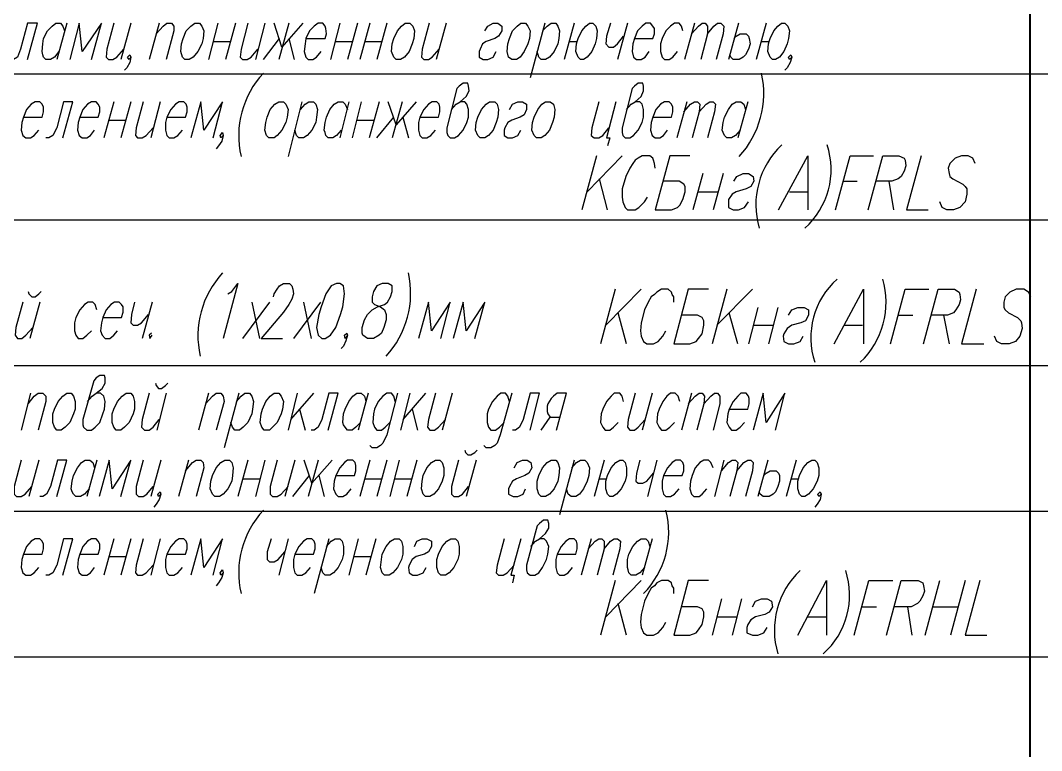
# Model space of a CAD drawing. Header units: millimetres. Extents: x 2185 to 8290, y 601 to 2456.
# Drawn here: x 4484.1 to 4559.8, y 1652.2 to 1706.4 of the extents above; entities that cross this region are included whole.
import ezdxf

# ---------------------------------------------------------------- set-up
doc = ezdxf.new("R2010")
doc.units = ezdxf.units.MM
for name, color, linetype in [('PDF _0', 7, 'Continuous'), ('PDF _ТаБлица', 7, 'Continuous'), ('PDF _Текст.', 7, 'Continuous')]:
    doc.layers.add(name, color=color, linetype=linetype)

msp = doc.modelspace()

# ---------------------------------------------------------------- linework, layer by layer
at = {"layer": 'PDF _0', "lineweight": 25}
for points in [[(4396.97, 1702.406), (4646.896, 1702.406)], [(4396.97, 1691.604), (4646.896, 1691.604)], [(4396.97, 1680.803), (4646.896, 1680.803)], [(4396.97, 1670.001), (4646.896, 1670.001)], [(4396.97, 1659.199), (4646.896, 1659.199)]]:
    msp.add_lwpolyline(points, dxfattribs=at)
at = {"layer": 'PDF _ТаБлица', "lineweight": 40}
msp.add_lwpolyline([(4558.939, 1551.182), (4558.939, 1830.026)], dxfattribs=at)
at = {"layer": 'PDF _Текст.', "lineweight": 25}
for points in [[(4484.641, 1703.492), (4485.384, 1706.178), (4484.641, 1706.178), (4484.127, 1704.235), (4483.898, 1703.663), (4483.612, 1703.492), (4483.384, 1703.492)], [(4486.984, 1704.063), (4486.641, 1703.663), (4486.356, 1703.492), (4486.013, 1703.492), (4485.841, 1703.663), (4485.784, 1703.835), (4485.727, 1704.063), (4485.784, 1704.635), (4485.841, 1705.035), (4486.127, 1705.607), (4486.47, 1705.949), (4486.756, 1706.178), (4487.099, 1706.178), (4487.27, 1705.949), (4487.384, 1705.607)], [(4487.556, 1706.178), (4486.813, 1703.492)], [(4489.385, 1703.492), (4490.128, 1706.178), (4488.699, 1704.063), (4488.47, 1706.178), (4487.785, 1703.492)], [(4491.042, 1706.178), (4490.528, 1704.235), (4490.471, 1703.663), (4490.642, 1703.492), (4490.985, 1703.492), (4491.271, 1703.663), (4491.785, 1704.235)], [(4492.3, 1706.178), (4491.557, 1703.492)], [(4494.414, 1706.178), (4493.671, 1703.492)], [(4494.186, 1705.378), (4494.7, 1705.949), (4494.986, 1706.178), (4495.329, 1706.178), (4495.5, 1705.949), (4495.5, 1705.607), (4494.929, 1703.492)], [(4498.758, 1706.178), (4498.072, 1703.492)], [(4500.072, 1706.178), (4499.329, 1703.492)], [(4500.987, 1706.178), (4500.472, 1704.235), (4500.415, 1703.663), (4500.587, 1703.492), (4500.929, 1703.492), (4501.215, 1703.663), (4501.73, 1704.235)], [(4502.244, 1706.178), (4501.558, 1703.492)], [(4505.044, 1706.178), (4503.501, 1704.406), (4502.93, 1706.178)], [(4504.016, 1706.178), (4503.273, 1703.492)], [(4505.273, 1705.035), (4506.702, 1705.035), (4506.816, 1705.378), (4506.759, 1705.778), (4506.702, 1705.949), (4506.53, 1706.178), (4506.187, 1706.178), (4505.902, 1705.949), (4505.559, 1705.607), (4505.273, 1705.035), (4505.216, 1704.635), (4505.159, 1704.063), (4505.273, 1703.663), (4505.444, 1703.492), (4505.787, 1703.492), (4506.073, 1703.663), (4506.416, 1704.063)], [(4507.788, 1706.178), (4507.102, 1703.492)], [(4509.102, 1706.178), (4508.359, 1703.492)], [(4510.017, 1706.178), (4509.274, 1703.492)], [(4511.274, 1706.178), (4510.531, 1703.492)], [(4514.417, 1706.178), (4513.903, 1704.235), (4513.846, 1703.663), (4514.017, 1703.492), (4514.36, 1703.492), (4514.646, 1703.663), (4515.16, 1704.235)], [(4515.675, 1706.178), (4514.932, 1703.492)], [(4518.532, 1705.607), (4518.761, 1705.949), (4519.161, 1706.178), (4519.504, 1706.178), (4519.79, 1705.949), (4519.79, 1705.607), (4519.561, 1705.206), (4519.275, 1705.035), (4518.647, 1704.806), (4518.361, 1704.635), (4518.189, 1704.235), (4518.132, 1704.063), (4518.132, 1703.663), (4518.418, 1703.492), (4518.761, 1703.492), (4519.161, 1703.663), (4519.39, 1704.063)], [(4522.99, 1706.178), (4521.904, 1702.12)], [(4522.819, 1705.607), (4523.162, 1705.949), (4523.447, 1706.178), (4523.79, 1706.178), (4523.962, 1705.949), (4524.076, 1705.607), (4524.019, 1705.035), (4523.962, 1704.635), (4523.676, 1704.063), (4523.333, 1703.663), (4523.047, 1703.492), (4522.704, 1703.492), (4522.533, 1703.663), (4522.419, 1704.063)], [(4525.162, 1706.178), (4524.419, 1703.492)], [(4524.819, 1704.806), (4525.391, 1704.806), (4525.448, 1705.035), (4525.733, 1705.607), (4526.019, 1705.949), (4526.305, 1706.178), (4526.534, 1706.178), (4526.762, 1705.949), (4526.876, 1705.607), (4526.819, 1705.035), (4526.705, 1704.635), (4526.476, 1704.063), (4526.134, 1703.663), (4525.848, 1703.492), (4525.619, 1703.492), (4525.448, 1703.663), (4525.276, 1704.063), (4525.333, 1704.635), (4525.391, 1704.806)], [(4527.848, 1706.178), (4527.562, 1705.206), (4527.505, 1704.635), (4527.734, 1704.406), (4528.077, 1704.406), (4528.362, 1704.635), (4528.82, 1705.206)], [(4529.105, 1706.178), (4528.362, 1703.492)], [(4529.62, 1705.035), (4530.991, 1705.035), (4531.106, 1705.378), (4531.106, 1705.778), (4530.991, 1705.949), (4530.82, 1706.178), (4530.477, 1706.178), (4530.191, 1705.949), (4529.848, 1705.607), (4529.62, 1705.035), (4529.505, 1704.635), (4529.448, 1704.063), (4529.563, 1703.663), (4529.791, 1703.492), (4530.134, 1703.492), (4530.42, 1703.663), (4530.706, 1704.063)], [(4533.22, 1705.607), (4533.106, 1705.949), (4532.935, 1706.178), (4532.592, 1706.178), (4532.306, 1705.949), (4531.963, 1705.607), (4531.677, 1705.035), (4531.563, 1704.635), (4531.563, 1704.063), (4531.677, 1703.663), (4531.849, 1703.492), (4532.192, 1703.492), (4532.477, 1703.663), (4532.82, 1704.063)], [(4534.078, 1706.178), (4533.335, 1703.492)], [(4533.849, 1705.378), (4534.363, 1705.949), (4534.649, 1706.178), (4534.878, 1706.178), (4535.049, 1705.949), (4535.049, 1705.378), (4534.535, 1703.492)], [(4535.049, 1705.378), (4535.506, 1705.949), (4535.792, 1706.178), (4536.021, 1706.178), (4536.249, 1705.949), (4536.192, 1705.378), (4535.678, 1703.492)], [(4537.335, 1706.178), (4536.592, 1703.492)], [(4539.393, 1706.178), (4538.65, 1703.492)], [(4539.05, 1704.806), (4539.621, 1704.806), (4539.679, 1705.035), (4539.964, 1705.607), (4540.25, 1705.949), (4540.536, 1706.178), (4540.764, 1706.178), (4540.993, 1705.949), (4541.107, 1705.607), (4541.05, 1705.035), (4540.936, 1704.635), (4540.707, 1704.063), (4540.364, 1703.663), (4540.079, 1703.492), (4539.85, 1703.492), (4539.679, 1703.663), (4539.507, 1704.063), (4539.564, 1704.635), (4539.621, 1704.806)], [(4502.13, 1703.492), (4503.33, 1705.035)], [(4504.016, 1705.035), (4504.416, 1703.492)], [(4536.992, 1705.035), (4537.164, 1705.206), (4537.45, 1705.378), (4537.793, 1705.378), (4537.907, 1705.378), (4538.078, 1705.206), (4538.135, 1705.035), (4538.193, 1704.635), (4538.078, 1704.235), (4537.85, 1703.835), (4537.678, 1703.663), (4537.392, 1703.492), (4536.935, 1703.492), (4536.764, 1703.663), (4536.707, 1703.835)], [(4498.415, 1704.806), (4499.672, 1704.806)], [(4507.445, 1704.806), (4508.702, 1704.806)], [(4509.674, 1704.806), (4510.931, 1704.806)], [(4492.3, 1703.663), (4492.185, 1703.492), (4492.071, 1703.663), (4492.242, 1703.835), (4492.3, 1703.663), (4492.242, 1703.263), (4492.014, 1702.863), (4491.842, 1702.692)], [(4541.279, 1703.663), (4541.107, 1703.492), (4541.05, 1703.663), (4541.222, 1703.835), (4541.279, 1703.663), (4541.164, 1703.263), (4540.936, 1702.863), (4540.764, 1702.692)], [(4516.075, 1699.777), (4516.418, 1700.177), (4516.703, 1700.349), (4517.161, 1700.749), (4517.389, 1701.149), (4517.332, 1701.492), (4517.275, 1701.72), (4516.932, 1701.72), (4516.646, 1701.492), (4516.475, 1701.32), (4515.732, 1698.405), (4515.732, 1698.062), (4515.789, 1697.834), (4515.96, 1697.662), (4516.303, 1697.662), (4516.589, 1697.834), (4516.932, 1698.234), (4517.218, 1698.805), (4517.332, 1699.206), (4517.332, 1699.777), (4517.218, 1700.177), (4517.046, 1700.349), (4516.703, 1700.349)], [(4529.048, 1699.777), (4529.391, 1700.177), (4529.677, 1700.349), (4530.134, 1700.749), (4530.306, 1701.149), (4530.306, 1701.492), (4530.248, 1701.72), (4529.906, 1701.72), (4529.62, 1701.492), (4529.448, 1701.32), (4528.705, 1698.405), (4528.705, 1698.062), (4528.762, 1697.834), (4528.934, 1697.662), (4529.277, 1697.662), (4529.563, 1697.834), (4529.906, 1698.234), (4530.191, 1698.805), (4530.306, 1699.206), (4530.306, 1699.777), (4530.191, 1700.177), (4530.02, 1700.349), (4529.677, 1700.349)], [(4484.355, 1699.206), (4485.727, 1699.206), (4485.841, 1699.606), (4485.841, 1699.948), (4485.727, 1700.177), (4485.556, 1700.349), (4485.213, 1700.349), (4484.927, 1700.177), (4484.584, 1699.777), (4484.355, 1699.206), (4484.241, 1698.805), (4484.184, 1698.234), (4484.298, 1697.834), (4484.527, 1697.662), (4484.87, 1697.662), (4485.156, 1697.834), (4485.498, 1698.234)], [(4487.27, 1697.662), (4488.013, 1700.349), (4487.327, 1700.349), (4486.813, 1698.405), (4486.527, 1697.834), (4486.241, 1697.662), (4486.013, 1697.662)], [(4488.527, 1699.206), (4489.899, 1699.206), (4490.013, 1699.606), (4490.013, 1699.948), (4489.899, 1700.177), (4489.728, 1700.349), (4489.385, 1700.349), (4489.099, 1700.177), (4488.756, 1699.777), (4488.527, 1699.206), (4488.413, 1698.805), (4488.356, 1698.234), (4488.47, 1697.834), (4488.699, 1697.662), (4489.042, 1697.662), (4489.328, 1697.834), (4489.613, 1698.234)], [(4491.042, 1700.349), (4490.299, 1697.662)], [(4492.3, 1700.349), (4491.557, 1697.662)], [(4493.214, 1700.349), (4492.7, 1698.405), (4492.642, 1697.834), (4492.814, 1697.662), (4493.157, 1697.662), (4493.443, 1697.834), (4493.957, 1698.405)], [(4494.471, 1700.349), (4493.785, 1697.662)], [(4494.986, 1699.206), (4496.357, 1699.206), (4496.472, 1699.606), (4496.472, 1699.948), (4496.414, 1700.177), (4496.243, 1700.349), (4495.9, 1700.349), (4495.614, 1700.177), (4495.271, 1699.777), (4494.986, 1699.206), (4494.871, 1698.805), (4494.871, 1698.234), (4494.986, 1697.834), (4495.157, 1697.662), (4495.5, 1697.662), (4495.786, 1697.834), (4496.129, 1698.234)], [(4498.415, 1697.662), (4499.101, 1700.349), (4497.729, 1698.234), (4497.5, 1700.349), (4496.757, 1697.662)], [(4504.987, 1700.349), (4503.959, 1696.291)], [(4504.873, 1699.777), (4505.216, 1700.177), (4505.502, 1700.349), (4505.845, 1700.349), (4506.016, 1700.177), (4506.13, 1699.777), (4506.073, 1699.206), (4506.016, 1698.805), (4505.73, 1698.234), (4505.387, 1697.834), (4505.102, 1697.662), (4504.759, 1697.662), (4504.587, 1697.834), (4504.473, 1698.234)], [(4507.902, 1698.234), (4507.559, 1697.834), (4507.273, 1697.662), (4506.93, 1697.662), (4506.759, 1697.834), (4506.702, 1698.062), (4506.645, 1698.234), (4506.702, 1698.805), (4506.816, 1699.206), (4507.045, 1699.777), (4507.388, 1700.177), (4507.673, 1700.349), (4508.016, 1700.349), (4508.188, 1700.177), (4508.359, 1699.777)], [(4508.474, 1700.349), (4507.788, 1697.662)], [(4509.388, 1700.349), (4508.702, 1697.662)], [(4510.702, 1700.349), (4509.959, 1697.662)], [(4513.446, 1700.349), (4511.96, 1698.634), (4511.388, 1700.349)], [(4512.417, 1700.349), (4511.674, 1697.662)], [(4513.732, 1699.206), (4515.103, 1699.206), (4515.217, 1699.606), (4515.217, 1699.948), (4515.16, 1700.177), (4514.989, 1700.349), (4514.646, 1700.349), (4514.36, 1700.177), (4514.017, 1699.777), (4513.732, 1699.206), (4513.617, 1698.805), (4513.617, 1698.234), (4513.732, 1697.834), (4513.903, 1697.662), (4514.246, 1697.662), (4514.532, 1697.834), (4514.875, 1698.234)], [(4520.361, 1699.777), (4520.59, 1700.177), (4520.99, 1700.349), (4521.333, 1700.349), (4521.618, 1700.177), (4521.618, 1699.777), (4521.447, 1699.377), (4521.161, 1699.206), (4520.533, 1698.977), (4520.247, 1698.805), (4520.018, 1698.405), (4519.961, 1698.234), (4519.961, 1697.834), (4520.247, 1697.662), (4520.59, 1697.662), (4520.99, 1697.834), (4521.218, 1698.234)], [(4526.991, 1700.349), (4526.476, 1698.405), (4526.419, 1697.834), (4526.648, 1697.662), (4526.991, 1697.662), (4527.277, 1697.834), (4527.734, 1698.405)], [(4528.248, 1700.349), (4527.562, 1697.662), (4527.791, 1697.662), (4527.619, 1697.091)], [(4530.991, 1699.206), (4532.363, 1699.206), (4532.477, 1699.606), (4532.477, 1699.948), (4532.363, 1700.177), (4532.192, 1700.349), (4531.849, 1700.349), (4531.563, 1700.177), (4531.22, 1699.777), (4530.991, 1699.206), (4530.877, 1698.805), (4530.82, 1698.234), (4530.934, 1697.834), (4531.163, 1697.662), (4531.506, 1697.662), (4531.792, 1697.834), (4532.077, 1698.234)], [(4533.506, 1700.349), (4532.763, 1697.662)], [(4533.277, 1699.606), (4533.792, 1700.177), (4534.078, 1700.349), (4534.306, 1700.349), (4534.478, 1700.177), (4534.421, 1699.606), (4533.906, 1697.662)], [(4534.421, 1699.606), (4534.935, 1700.177), (4535.221, 1700.349), (4535.449, 1700.349), (4535.621, 1700.177), (4535.564, 1699.606), (4535.049, 1697.662)], [(4537.45, 1698.234), (4537.107, 1697.834), (4536.821, 1697.662), (4536.478, 1697.662), (4536.307, 1697.834), (4536.192, 1698.062), (4536.135, 1698.234), (4536.192, 1698.805), (4536.307, 1699.206), (4536.592, 1699.777), (4536.878, 1700.177), (4537.164, 1700.349), (4537.507, 1700.349), (4537.735, 1700.177), (4537.85, 1699.777)], [(4538.021, 1700.349), (4537.278, 1697.662)], [(4490.642, 1698.977), (4491.899, 1698.977)], [(4509.045, 1698.977), (4510.302, 1698.977)], [(4510.531, 1697.662), (4511.788, 1699.206)], [(4512.474, 1699.206), (4512.874, 1697.662)], [(4499.158, 1697.834), (4498.986, 1697.662), (4498.929, 1697.834), (4499.101, 1698.062), (4499.158, 1697.834), (4499.043, 1697.434), (4498.815, 1697.091), (4498.643, 1696.862)], [(4526.819, 1696.348), (4525.733, 1692.347)], [(4528.705, 1696.348), (4526.134, 1693.662)], [(4531.163, 1695.433), (4531.106, 1695.776), (4531.049, 1696.005), (4530.991, 1696.176), (4530.763, 1696.348), (4530.191, 1696.348), (4529.906, 1696.176), (4529.677, 1696.005), (4529.505, 1695.776), (4529.277, 1695.433), (4528.991, 1694.805), (4528.705, 1693.89), (4528.705, 1693.262), (4528.762, 1692.919), (4528.934, 1692.519), (4529.105, 1692.347), (4529.677, 1692.347), (4529.963, 1692.519), (4530.363, 1692.919), (4530.591, 1693.262)], [(4533.735, 1696.348), (4532.249, 1696.348), (4531.163, 1692.347), (4532.363, 1692.347), (4532.82, 1692.519), (4532.992, 1692.69), (4533.22, 1693.09), (4533.392, 1693.662), (4533.392, 1694.062), (4533.277, 1694.233), (4532.935, 1694.462), (4531.734, 1694.462)], [(4540.307, 1692.347), (4542.479, 1696.348), (4542.479, 1692.347)], [(4544.536, 1692.347), (4545.622, 1696.348), (4547.337, 1696.348)], [(4546.937, 1692.347), (4548.023, 1696.348), (4549.223, 1696.348), (4549.623, 1696.176), (4549.68, 1696.005), (4549.737, 1695.605), (4549.623, 1695.205), (4549.394, 1694.805), (4549.166, 1694.633), (4548.709, 1694.462), (4547.508, 1694.462)], [(4550.88, 1696.348), (4549.794, 1692.347), (4551.395, 1692.347)], [(4554.881, 1695.776), (4554.709, 1696.176), (4554.367, 1696.348), (4553.852, 1696.348), (4553.395, 1696.176), (4552.995, 1695.776), (4552.881, 1695.433), (4552.938, 1695.033), (4552.995, 1694.805), (4553.224, 1694.633), (4553.967, 1694.233), (4554.138, 1694.062), (4554.252, 1693.89), (4554.252, 1693.49), (4554.138, 1692.919), (4553.738, 1692.519), (4553.281, 1692.347), (4552.766, 1692.347), (4552.423, 1692.519), (4552.252, 1692.919)], [(4534.706, 1695.033), (4533.963, 1692.347)], [(4536.192, 1695.033), (4535.449, 1692.347)], [(4536.992, 1694.462), (4537.221, 1694.805), (4537.678, 1695.033), (4538.078, 1695.033), (4538.421, 1694.805), (4538.478, 1694.462), (4538.25, 1694.062), (4537.907, 1693.89), (4537.164, 1693.662), (4536.878, 1693.49), (4536.592, 1693.09), (4536.592, 1692.919), (4536.592, 1692.519), (4536.935, 1692.347), (4537.335, 1692.347), (4537.793, 1692.519), (4538.078, 1692.919)], [(4527.619, 1692.347), (4527.048, 1694.633)], [(4545.108, 1694.462), (4546.137, 1694.462)], [(4548.48, 1694.462), (4548.823, 1692.347)], [(4534.363, 1693.662), (4535.849, 1693.662)], [(4541.107, 1693.662), (4542.422, 1693.662)], [(4499.501, 1686.118), (4499.786, 1686.289), (4500.244, 1686.861), (4499.158, 1682.803)], [(4502.873, 1685.889), (4502.93, 1686.118), (4503.158, 1686.461), (4503.33, 1686.689), (4503.616, 1686.861), (4504.073, 1686.861), (4504.244, 1686.689), (4504.301, 1686.461), (4504.359, 1686.118), (4504.244, 1685.718), (4504.016, 1685.318), (4503.616, 1684.746), (4501.958, 1682.803), (4503.558, 1682.803)], [(4484.698, 1686.289), (4484.755, 1686.118), (4484.984, 1685.889), (4485.213, 1685.889), (4485.498, 1686.118), (4485.67, 1686.289)], [(4528.191, 1686.461), (4527.105, 1682.403)], [(4530.134, 1686.461), (4527.505, 1683.774)], [(4532.535, 1685.489), (4532.535, 1685.889), (4532.42, 1686.061), (4532.363, 1686.232), (4532.134, 1686.461), (4531.62, 1686.461), (4531.277, 1686.232), (4531.106, 1686.061), (4530.877, 1685.889), (4530.649, 1685.489), (4530.363, 1684.918), (4530.134, 1683.946), (4530.077, 1683.374), (4530.134, 1682.974), (4530.306, 1682.574), (4530.534, 1682.403), (4531.049, 1682.403), (4531.391, 1682.574), (4531.734, 1682.974), (4531.963, 1683.374)], [(4535.106, 1686.461), (4533.62, 1686.461), (4532.535, 1682.403), (4533.735, 1682.403), (4534.192, 1682.574), (4534.363, 1682.803), (4534.649, 1683.146), (4534.763, 1683.774), (4534.763, 1684.117), (4534.649, 1684.346), (4534.306, 1684.517), (4533.106, 1684.517)], [(4536.478, 1686.461), (4535.392, 1682.403)], [(4538.364, 1686.461), (4535.735, 1683.774)], [(4544.422, 1682.403), (4546.594, 1686.461), (4546.594, 1682.403)], [(4548.594, 1682.403), (4549.68, 1686.461), (4551.452, 1686.461)], [(4551.052, 1682.403), (4552.138, 1686.461), (4553.338, 1686.461), (4553.681, 1686.232), (4553.738, 1686.061), (4553.795, 1685.661), (4553.681, 1685.318), (4553.452, 1684.918), (4553.281, 1684.689), (4552.823, 1684.517), (4551.623, 1684.517)], [(4554.938, 1686.461), (4553.852, 1682.403), (4555.51, 1682.403)], [(4558.996, 1685.889), (4558.824, 1686.232), (4558.482, 1686.461), (4557.91, 1686.461), (4557.453, 1686.232), (4557.11, 1685.889), (4556.996, 1685.489), (4556.996, 1685.089), (4557.11, 1684.918), (4557.338, 1684.689), (4558.024, 1684.346), (4558.253, 1684.117), (4558.31, 1683.946), (4558.367, 1683.546), (4558.196, 1682.974), (4557.853, 1682.574), (4557.396, 1682.403), (4556.824, 1682.403), (4556.481, 1682.574), (4556.31, 1682.974)], [(4484.298, 1685.489), (4483.784, 1683.603), (4483.727, 1683.032), (4483.898, 1682.803), (4484.241, 1682.803), (4484.527, 1683.032), (4485.041, 1683.603)], [(4485.556, 1685.489), (4484.813, 1682.803)], [(4489.785, 1684.918), (4489.671, 1685.318), (4489.499, 1685.489), (4489.156, 1685.489), (4488.87, 1685.318), (4488.527, 1684.918), (4488.242, 1684.346), (4488.127, 1683.946), (4488.127, 1683.374), (4488.242, 1683.032), (4488.413, 1682.803), (4488.756, 1682.803), (4489.042, 1683.032), (4489.385, 1683.374)], [(4490.242, 1684.346), (4491.614, 1684.346), (4491.728, 1684.746), (4491.728, 1685.146), (4491.614, 1685.318), (4491.442, 1685.489), (4491.099, 1685.489), (4490.814, 1685.318), (4490.471, 1684.918), (4490.242, 1684.346), (4490.128, 1683.946), (4490.071, 1683.374), (4490.185, 1683.032), (4490.414, 1682.803), (4490.756, 1682.803), (4491.042, 1683.032), (4491.328, 1683.374)], [(4492.585, 1685.489), (4492.357, 1684.575), (4492.3, 1683.946), (4492.471, 1683.774), (4492.814, 1683.774), (4493.1, 1683.946), (4493.614, 1684.575)], [(4493.9, 1685.489), (4493.157, 1682.803)], [(4502.587, 1685.489), (4500.587, 1682.803)], [(4501.272, 1685.489), (4501.844, 1682.803)], [(4506.359, 1685.489), (4504.359, 1682.803)], [(4505.102, 1685.489), (4505.673, 1682.803)], [(4515.275, 1682.803), (4515.96, 1685.489), (4514.589, 1683.374), (4514.36, 1685.489), (4513.617, 1682.803)], [(4517.789, 1682.803), (4518.532, 1685.489), (4517.161, 1683.374), (4516.932, 1685.489), (4516.189, 1682.803)], [(4529.048, 1682.403), (4528.42, 1684.689)], [(4537.278, 1682.403), (4536.649, 1684.689)], [(4538.764, 1685.089), (4538.078, 1682.403)], [(4540.25, 1685.089), (4539.564, 1682.403)], [(4541.05, 1684.517), (4541.279, 1684.918), (4541.736, 1685.089), (4542.193, 1685.089), (4542.536, 1684.918), (4542.536, 1684.517), (4542.308, 1684.117), (4541.965, 1683.946), (4541.279, 1683.774), (4540.936, 1683.546), (4540.707, 1683.146), (4540.65, 1682.974), (4540.707, 1682.574), (4541.05, 1682.403), (4541.45, 1682.403), (4541.907, 1682.574), (4542.136, 1682.974)], [(4549.166, 1684.517), (4550.252, 1684.517)], [(4552.538, 1684.517), (4552.938, 1682.403)], [(4538.421, 1683.774), (4539.907, 1683.774)], [(4545.165, 1683.774), (4546.537, 1683.774)], [(4493.843, 1683.203), (4493.671, 1683.032), (4493.728, 1682.803), (4493.9, 1683.032)], [(4508.359, 1683.032), (4508.188, 1682.803), (4508.131, 1683.032), (4508.302, 1683.203), (4508.359, 1683.032), (4508.245, 1682.631), (4508.073, 1682.231), (4507.902, 1682.06)], [(4489.099, 1678.116), (4489.442, 1678.517), (4489.728, 1678.745), (4490.185, 1679.088), (4490.414, 1679.488), (4490.414, 1679.888), (4490.356, 1680.06), (4490.013, 1680.06), (4489.728, 1679.888), (4489.556, 1679.66), (4488.756, 1676.802), (4488.756, 1676.402), (4488.813, 1676.23), (4489.042, 1676.002), (4489.385, 1676.002), (4489.671, 1676.23), (4490.013, 1676.573), (4490.242, 1677.202), (4490.356, 1677.545), (4490.414, 1678.116), (4490.299, 1678.517), (4490.071, 1678.745), (4489.728, 1678.745)], [(4494.128, 1679.488), (4494.186, 1679.317), (4494.357, 1679.088), (4494.586, 1679.088), (4494.871, 1679.317), (4495.043, 1679.488)], [(4484.87, 1678.745), (4484.184, 1676.002)], [(4484.698, 1677.945), (4485.156, 1678.517), (4485.441, 1678.745), (4485.784, 1678.745), (4486.013, 1678.517), (4486.013, 1678.116), (4485.441, 1676.002)], [(4493.671, 1678.745), (4493.157, 1676.802), (4493.1, 1676.23), (4493.328, 1676.002), (4493.671, 1676.002), (4493.957, 1676.23), (4494.414, 1676.802)], [(4494.929, 1678.745), (4494.243, 1676.002)], [(4498.072, 1678.745), (4497.329, 1676.002)], [(4497.843, 1677.945), (4498.358, 1678.517), (4498.643, 1678.745), (4498.986, 1678.745), (4499.158, 1678.517), (4499.215, 1678.116), (4498.643, 1676.002)], [(4500.301, 1678.745), (4499.215, 1674.687)], [(4500.129, 1678.116), (4500.472, 1678.517), (4500.758, 1678.745), (4501.101, 1678.745), (4501.272, 1678.517), (4501.387, 1678.116), (4501.33, 1677.545), (4501.272, 1677.202), (4500.987, 1676.573), (4500.644, 1676.23), (4500.358, 1676.002), (4500.015, 1676.002), (4499.844, 1676.23), (4499.729, 1676.573)], [(4504.644, 1678.745), (4503.959, 1676.002)], [(4505.845, 1678.745), (4504.13, 1676.802)], [(4506.93, 1676.002), (4507.673, 1678.745), (4506.988, 1678.745), (4506.473, 1676.802), (4506.187, 1676.23), (4505.902, 1676.002), (4505.673, 1676.002)], [(4509.331, 1676.573), (4508.988, 1676.23), (4508.702, 1676.002), (4508.359, 1676.002), (4508.188, 1676.23), (4508.073, 1676.402), (4508.016, 1676.573), (4508.073, 1677.202), (4508.188, 1677.545), (4508.474, 1678.116), (4508.759, 1678.517), (4509.045, 1678.745), (4509.388, 1678.745), (4509.617, 1678.517), (4509.731, 1678.116)], [(4509.902, 1678.745), (4509.159, 1676.002)], [(4512.074, 1678.745), (4511.274, 1675.659), (4510.988, 1675.03), (4510.817, 1674.859), (4510.531, 1674.687), (4510.188, 1674.687), (4510.017, 1674.859)], [(4511.903, 1678.116), (4511.846, 1678.345), (4511.788, 1678.517), (4511.617, 1678.745), (4511.274, 1678.745), (4510.988, 1678.517), (4510.645, 1678.116), (4510.36, 1677.545), (4510.302, 1677.202), (4510.245, 1676.573), (4510.36, 1676.23), (4510.531, 1676.002), (4510.874, 1676.002), (4511.16, 1676.23), (4511.503, 1676.573)], [(4512.989, 1678.745), (4512.303, 1676.002)], [(4514.132, 1678.745), (4512.474, 1676.802)], [(4514.875, 1678.745), (4514.36, 1676.802), (4514.303, 1676.23), (4514.474, 1676.002), (4514.817, 1676.002), (4515.103, 1676.23), (4515.618, 1676.802)], [(4516.132, 1678.745), (4515.389, 1676.002)], [(4520.533, 1678.745), (4519.675, 1675.659), (4519.447, 1675.03), (4519.275, 1674.859), (4518.99, 1674.687), (4518.647, 1674.687), (4518.475, 1674.859)], [(4520.361, 1678.116), (4520.304, 1678.345), (4520.247, 1678.517), (4520.075, 1678.745), (4519.732, 1678.745), (4519.447, 1678.517), (4519.104, 1678.116), (4518.818, 1677.545), (4518.704, 1677.202), (4518.704, 1676.573), (4518.818, 1676.23), (4518.99, 1676.002), (4519.332, 1676.002), (4519.618, 1676.23), (4519.961, 1676.573)], [(4521.904, 1676.002), (4522.59, 1678.745), (4521.904, 1678.745), (4521.39, 1676.802), (4521.104, 1676.23), (4520.818, 1676.002), (4520.59, 1676.002)], [(4523.847, 1676.002), (4524.59, 1678.745), (4523.905, 1678.745), (4523.619, 1678.517), (4523.447, 1678.345), (4523.219, 1677.945), (4523.162, 1677.774), (4523.162, 1677.373), (4523.219, 1677.202), (4523.39, 1676.973), (4524.133, 1676.973)], [(4528.82, 1678.116), (4528.705, 1678.517), (4528.534, 1678.745), (4528.134, 1678.745), (4527.905, 1678.517), (4527.562, 1678.116), (4527.277, 1677.545), (4527.162, 1677.202), (4527.105, 1676.573), (4527.277, 1676.23), (4527.448, 1676.002), (4527.791, 1676.002), (4528.077, 1676.23), (4528.42, 1676.573)], [(4529.677, 1678.745), (4529.163, 1676.802), (4529.105, 1676.23), (4529.277, 1676.002), (4529.62, 1676.002), (4529.906, 1676.23), (4530.42, 1676.802)], [(4530.934, 1678.745), (4530.191, 1676.002)], [(4532.992, 1678.116), (4532.877, 1678.517), (4532.649, 1678.745), (4532.306, 1678.745), (4532.02, 1678.517), (4531.734, 1678.116), (4531.449, 1677.545), (4531.334, 1677.202), (4531.277, 1676.573), (4531.449, 1676.23), (4531.62, 1676.002), (4531.963, 1676.002), (4532.249, 1676.23), (4532.592, 1676.573)], [(4533.849, 1678.745), (4533.106, 1676.002)], [(4533.62, 1677.945), (4534.135, 1678.517), (4534.421, 1678.745), (4534.649, 1678.745), (4534.821, 1678.517), (4534.763, 1677.945), (4534.249, 1676.002)], [(4534.763, 1677.945), (4535.278, 1678.517), (4535.564, 1678.745), (4535.792, 1678.745), (4535.964, 1678.517), (4535.964, 1677.945), (4535.449, 1676.002)], [(4536.649, 1677.545), (4538.021, 1677.545), (4538.135, 1677.945), (4538.135, 1678.345), (4538.078, 1678.517), (4537.907, 1678.745), (4537.507, 1678.745), (4537.278, 1678.517), (4536.935, 1678.116), (4536.649, 1677.545), (4536.535, 1677.202), (4536.478, 1676.573), (4536.649, 1676.23), (4536.821, 1676.002), (4537.164, 1676.002), (4537.45, 1676.23), (4537.793, 1676.573)], [(4540.079, 1676.002), (4540.764, 1678.745), (4539.393, 1676.573), (4539.164, 1678.745), (4538.421, 1676.002)], [(4504.816, 1677.545), (4505.216, 1676.002)], [(4513.16, 1677.545), (4513.56, 1676.002)], [(4522.704, 1676.002), (4523.39, 1676.973)], [(4517.046, 1674.516), (4517.103, 1674.344), (4517.275, 1674.173), (4517.504, 1674.173), (4517.789, 1674.344), (4517.961, 1674.516)], [(4484.184, 1673.773), (4483.67, 1671.83), (4483.67, 1671.258), (4483.841, 1671.087), (4484.184, 1671.087), (4484.47, 1671.258), (4484.984, 1671.83)], [(4485.498, 1673.773), (4484.755, 1671.087)], [(4486.813, 1671.087), (4487.556, 1673.773), (4486.87, 1673.773), (4486.356, 1671.83), (4486.07, 1671.258), (4485.784, 1671.087), (4485.556, 1671.087)], [(4489.213, 1671.658), (4488.87, 1671.258), (4488.585, 1671.087), (4488.242, 1671.087), (4488.07, 1671.258), (4487.956, 1671.43), (4487.899, 1671.658), (4487.956, 1672.23), (4488.07, 1672.63), (4488.356, 1673.201), (4488.642, 1673.601), (4488.928, 1673.773), (4489.27, 1673.773), (4489.499, 1673.601), (4489.613, 1673.201)], [(4489.785, 1673.773), (4489.042, 1671.087)], [(4491.557, 1671.087), (4492.3, 1673.773), (4490.928, 1671.658), (4490.699, 1673.773), (4489.956, 1671.087)], [(4493.214, 1673.773), (4492.7, 1671.83), (4492.7, 1671.258), (4492.871, 1671.087), (4493.214, 1671.087), (4493.5, 1671.258), (4493.957, 1671.83)], [(4494.528, 1673.773), (4493.785, 1671.087)], [(4496.586, 1673.773), (4495.843, 1671.087)], [(4496.357, 1672.973), (4496.872, 1673.601), (4497.157, 1673.773), (4497.5, 1673.773), (4497.672, 1673.601), (4497.729, 1673.201), (4497.157, 1671.087)], [(4500.987, 1673.773), (4500.244, 1671.087)], [(4502.244, 1673.773), (4501.558, 1671.087)], [(4503.158, 1673.773), (4502.644, 1671.83), (4502.644, 1671.258), (4502.815, 1671.087), (4503.158, 1671.087), (4503.444, 1671.258), (4503.959, 1671.83)], [(4504.473, 1673.773), (4503.73, 1671.087)], [(4507.216, 1673.773), (4505.73, 1672.058), (4505.159, 1673.773)], [(4506.187, 1673.773), (4505.444, 1671.087)], [(4507.502, 1672.63), (4508.874, 1672.63), (4508.988, 1672.973), (4508.988, 1673.373), (4508.931, 1673.601), (4508.759, 1673.773), (4508.359, 1673.773), (4508.131, 1673.601), (4507.788, 1673.201), (4507.502, 1672.63), (4507.388, 1672.23), (4507.331, 1671.658), (4507.502, 1671.258), (4507.673, 1671.087), (4508.016, 1671.087), (4508.302, 1671.258), (4508.645, 1671.658)], [(4510.017, 1673.773), (4509.274, 1671.087)], [(4511.274, 1673.773), (4510.531, 1671.087)], [(4512.188, 1673.773), (4511.503, 1671.087)], [(4513.503, 1673.773), (4512.76, 1671.087)], [(4516.589, 1673.773), (4516.075, 1671.83), (4516.075, 1671.258), (4516.246, 1671.087), (4516.589, 1671.087), (4516.875, 1671.258), (4517.332, 1671.83)], [(4517.904, 1673.773), (4517.161, 1671.087)], [(4520.704, 1673.201), (4520.933, 1673.601), (4521.333, 1673.773), (4521.676, 1673.773), (4521.961, 1673.601), (4522.019, 1673.201), (4521.79, 1672.801), (4521.504, 1672.63), (4520.876, 1672.401), (4520.59, 1672.23), (4520.361, 1671.83), (4520.304, 1671.658), (4520.304, 1671.258), (4520.647, 1671.087), (4520.99, 1671.087), (4521.39, 1671.258), (4521.561, 1671.658)], [(4525.162, 1673.773), (4524.076, 1669.715)], [(4524.99, 1673.201), (4525.333, 1673.601), (4525.619, 1673.773), (4525.962, 1673.773), (4526.134, 1673.601), (4526.305, 1673.201), (4526.248, 1672.63), (4526.134, 1672.23), (4525.848, 1671.658), (4525.562, 1671.258), (4525.276, 1671.087), (4524.933, 1671.087), (4524.705, 1671.258), (4524.59, 1671.658)], [(4527.391, 1673.773), (4526.648, 1671.087)], [(4526.991, 1672.401), (4527.562, 1672.401), (4527.619, 1672.63), (4527.905, 1673.201), (4528.248, 1673.601), (4528.534, 1673.773), (4528.762, 1673.773), (4528.934, 1673.601), (4529.048, 1673.201), (4529.048, 1672.63), (4528.934, 1672.23), (4528.648, 1671.658), (4528.305, 1671.258), (4528.02, 1671.087), (4527.791, 1671.087), (4527.619, 1671.258), (4527.505, 1671.658), (4527.505, 1672.23), (4527.562, 1672.401)], [(4530.02, 1673.773), (4529.791, 1672.801), (4529.734, 1672.23), (4529.906, 1672.058), (4530.248, 1672.058), (4530.534, 1672.23), (4531.049, 1672.801)], [(4531.277, 1673.773), (4530.591, 1671.087)], [(4531.792, 1672.63), (4533.163, 1672.63), (4533.277, 1672.973), (4533.277, 1673.373), (4533.22, 1673.601), (4533.049, 1673.773), (4532.706, 1673.773), (4532.42, 1673.601), (4532.077, 1673.201), (4531.792, 1672.63), (4531.677, 1672.23), (4531.677, 1671.658), (4531.792, 1671.258), (4531.963, 1671.087), (4532.306, 1671.087), (4532.592, 1671.258), (4532.935, 1671.658)], [(4535.449, 1673.201), (4535.278, 1673.601), (4535.106, 1673.773), (4534.763, 1673.773), (4534.478, 1673.601), (4534.135, 1673.201), (4533.906, 1672.63), (4533.792, 1672.23), (4533.735, 1671.658), (4533.849, 1671.258), (4534.02, 1671.087), (4534.421, 1671.087), (4534.649, 1671.258), (4534.992, 1671.658)], [(4536.249, 1673.773), (4535.564, 1671.087)], [(4536.078, 1672.973), (4536.592, 1673.601), (4536.878, 1673.773), (4537.107, 1673.773), (4537.278, 1673.601), (4537.221, 1672.973), (4536.707, 1671.087)], [(4537.221, 1672.973), (4537.735, 1673.601), (4538.021, 1673.773), (4538.25, 1673.773), (4538.421, 1673.601), (4538.364, 1672.973), (4537.85, 1671.087)], [(4539.507, 1673.773), (4538.764, 1671.087)], [(4541.622, 1673.773), (4540.879, 1671.087)], [(4541.222, 1672.401), (4541.793, 1672.401), (4541.85, 1672.63), (4542.136, 1673.201), (4542.479, 1673.601), (4542.765, 1673.773), (4542.993, 1673.773), (4543.165, 1673.601), (4543.279, 1673.201), (4543.279, 1672.63), (4543.165, 1672.23), (4542.879, 1671.658), (4542.536, 1671.258), (4542.25, 1671.087), (4542.022, 1671.087), (4541.85, 1671.258), (4541.736, 1671.658), (4541.736, 1672.23), (4541.793, 1672.401)], [(4500.644, 1672.401), (4501.901, 1672.401)], [(4504.301, 1671.087), (4505.559, 1672.63)], [(4506.245, 1672.63), (4506.645, 1671.087)], [(4509.674, 1672.401), (4510.931, 1672.401)], [(4511.846, 1672.401), (4513.103, 1672.401)], [(4539.221, 1672.63), (4539.393, 1672.801), (4539.679, 1672.973), (4540.021, 1672.973), (4540.136, 1672.973), (4540.307, 1672.801), (4540.364, 1672.63), (4540.364, 1672.23), (4540.25, 1671.83), (4540.079, 1671.43), (4539.907, 1671.258), (4539.621, 1671.087), (4539.164, 1671.087), (4538.936, 1671.258), (4538.878, 1671.43)], [(4494.528, 1671.258), (4494.357, 1671.087), (4494.3, 1671.258), (4494.471, 1671.43), (4494.528, 1671.258), (4494.414, 1670.858), (4494.186, 1670.515), (4494.014, 1670.287)], [(4543.451, 1671.258), (4543.279, 1671.087), (4543.222, 1671.258), (4543.393, 1671.43), (4543.451, 1671.258), (4543.393, 1670.858), (4543.165, 1670.515), (4542.993, 1670.287)], [(4521.961, 1667.372), (4522.304, 1667.772), (4522.59, 1667.943), (4523.047, 1668.343), (4523.276, 1668.744), (4523.276, 1669.086), (4523.219, 1669.315), (4522.876, 1669.315), (4522.59, 1669.086), (4522.419, 1668.915), (4521.618, 1666), (4521.618, 1665.657), (4521.676, 1665.429), (4521.904, 1665.257), (4522.247, 1665.257), (4522.533, 1665.429), (4522.819, 1665.829), (4523.104, 1666.4), (4523.219, 1666.8), (4523.276, 1667.372), (4523.104, 1667.772), (4522.933, 1667.943), (4522.59, 1667.943)], [(4484.355, 1666.8), (4485.727, 1666.8), (4485.841, 1667.2), (4485.841, 1667.543), (4485.727, 1667.772), (4485.556, 1667.943), (4485.213, 1667.943), (4484.927, 1667.772), (4484.584, 1667.372), (4484.355, 1666.8), (4484.241, 1666.4), (4484.184, 1665.829), (4484.298, 1665.429), (4484.527, 1665.257), (4484.87, 1665.257), (4485.156, 1665.429), (4485.498, 1665.829)], [(4487.27, 1665.257), (4488.013, 1667.943), (4487.327, 1667.943), (4486.813, 1666), (4486.527, 1665.429), (4486.241, 1665.257), (4486.013, 1665.257)], [(4488.527, 1666.8), (4489.899, 1666.8), (4490.013, 1667.2), (4490.013, 1667.543), (4489.899, 1667.772), (4489.728, 1667.943), (4489.385, 1667.943), (4489.099, 1667.772), (4488.756, 1667.372), (4488.527, 1666.8), (4488.413, 1666.4), (4488.356, 1665.829), (4488.47, 1665.429), (4488.699, 1665.257), (4489.042, 1665.257), (4489.328, 1665.429), (4489.613, 1665.829)], [(4491.042, 1667.943), (4490.299, 1665.257)], [(4492.3, 1667.943), (4491.557, 1665.257)], [(4493.214, 1667.943), (4492.7, 1666), (4492.642, 1665.429), (4492.814, 1665.257), (4493.157, 1665.257), (4493.443, 1665.429), (4493.957, 1666)], [(4494.471, 1667.943), (4493.785, 1665.257)], [(4494.986, 1666.8), (4496.357, 1666.8), (4496.472, 1667.2), (4496.472, 1667.543), (4496.414, 1667.772), (4496.243, 1667.943), (4495.9, 1667.943), (4495.614, 1667.772), (4495.271, 1667.372), (4494.986, 1666.8), (4494.871, 1666.4), (4494.871, 1665.829), (4494.986, 1665.429), (4495.157, 1665.257), (4495.5, 1665.257), (4495.786, 1665.429), (4496.129, 1665.829)], [(4498.415, 1665.257), (4499.101, 1667.943), (4497.729, 1665.829), (4497.5, 1667.943), (4496.757, 1665.257)], [(4502.701, 1667.943), (4502.415, 1666.972), (4502.415, 1666.4), (4502.587, 1666.229), (4502.93, 1666.229), (4503.216, 1666.4), (4503.73, 1666.972)], [(4503.959, 1667.943), (4503.273, 1665.257)], [(4504.473, 1666.8), (4505.845, 1666.8), (4505.959, 1667.2), (4505.959, 1667.543), (4505.902, 1667.772), (4505.73, 1667.943), (4505.387, 1667.943), (4505.102, 1667.772), (4504.759, 1667.372), (4504.473, 1666.8), (4504.359, 1666.4), (4504.359, 1665.829), (4504.473, 1665.429), (4504.644, 1665.257), (4504.987, 1665.257), (4505.273, 1665.429), (4505.616, 1665.829)], [(4506.988, 1667.943), (4505.902, 1663.886)], [(4506.816, 1667.372), (4507.159, 1667.772), (4507.445, 1667.943), (4507.788, 1667.943), (4507.959, 1667.772), (4508.073, 1667.372), (4508.073, 1666.8), (4507.959, 1666.4), (4507.673, 1665.829), (4507.331, 1665.429), (4507.045, 1665.257), (4506.702, 1665.257), (4506.53, 1665.429), (4506.416, 1665.829)], [(4509.159, 1667.943), (4508.474, 1665.257)], [(4510.474, 1667.943), (4509.731, 1665.257)], [(4513.331, 1667.372), (4513.503, 1667.772), (4513.903, 1667.943), (4514.246, 1667.943), (4514.589, 1667.772), (4514.589, 1667.372), (4514.36, 1666.972), (4514.074, 1666.8), (4513.446, 1666.629), (4513.16, 1666.4), (4512.931, 1666), (4512.874, 1665.829), (4512.931, 1665.429), (4513.217, 1665.257), (4513.56, 1665.257), (4513.96, 1665.429), (4514.189, 1665.829)], [(4519.961, 1667.943), (4519.447, 1666), (4519.39, 1665.429), (4519.561, 1665.257), (4519.904, 1665.257), (4520.19, 1665.429), (4520.704, 1666)], [(4521.218, 1667.943), (4520.475, 1665.257), (4520.704, 1665.257), (4520.59, 1664.686)], [(4523.905, 1666.8), (4525.276, 1666.8), (4525.391, 1667.2), (4525.391, 1667.543), (4525.333, 1667.772), (4525.162, 1667.943), (4524.819, 1667.943), (4524.533, 1667.772), (4524.19, 1667.372), (4523.905, 1666.8), (4523.79, 1666.4), (4523.79, 1665.829), (4523.905, 1665.429), (4524.076, 1665.257), (4524.419, 1665.257), (4524.705, 1665.429), (4525.048, 1665.829)], [(4526.419, 1667.943), (4525.676, 1665.257)], [(4526.191, 1667.2), (4526.705, 1667.772), (4526.991, 1667.943), (4527.219, 1667.943), (4527.391, 1667.772), (4527.391, 1667.2), (4526.876, 1665.257)], [(4527.391, 1667.2), (4527.848, 1667.772), (4528.134, 1667.943), (4528.362, 1667.943), (4528.591, 1667.772), (4528.534, 1667.2), (4528.02, 1665.257)], [(4530.363, 1665.829), (4530.02, 1665.429), (4529.734, 1665.257), (4529.391, 1665.257), (4529.22, 1665.429), (4529.163, 1665.657), (4529.105, 1665.829), (4529.105, 1666.4), (4529.22, 1666.8), (4529.505, 1667.372), (4529.848, 1667.772), (4530.134, 1667.943), (4530.477, 1667.943), (4530.649, 1667.772), (4530.763, 1667.372)], [(4530.934, 1667.943), (4530.191, 1665.257)], [(4490.642, 1666.629), (4491.899, 1666.629)], [(4508.816, 1666.629), (4510.074, 1666.629)], [(4499.158, 1665.429), (4498.986, 1665.257), (4498.929, 1665.429), (4499.101, 1665.657), (4499.158, 1665.429), (4499.043, 1665.086), (4498.815, 1664.686), (4498.643, 1664.457)], [(4528.191, 1664.857), (4527.105, 1660.799)], [(4530.134, 1664.857), (4527.505, 1662.171)], [(4532.535, 1663.886), (4532.535, 1664.286), (4532.42, 1664.457), (4532.363, 1664.686), (4532.134, 1664.857), (4531.62, 1664.857), (4531.277, 1664.686), (4531.106, 1664.457), (4530.877, 1664.286), (4530.649, 1663.886), (4530.363, 1663.314), (4530.134, 1662.342), (4530.077, 1661.771), (4530.134, 1661.371), (4530.306, 1660.971), (4530.534, 1660.799), (4531.049, 1660.799), (4531.391, 1660.971), (4531.734, 1661.371), (4531.963, 1661.771)], [(4535.106, 1664.857), (4533.62, 1664.857), (4532.535, 1660.799), (4533.735, 1660.799), (4534.192, 1660.971), (4534.363, 1661.199), (4534.649, 1661.6), (4534.763, 1662.171), (4534.763, 1662.514), (4534.649, 1662.743), (4534.306, 1662.914), (4533.106, 1662.914)], [(4541.736, 1660.799), (4543.851, 1664.857), (4543.851, 1660.799)], [(4545.908, 1660.799), (4546.994, 1664.857), (4548.766, 1664.857)], [(4548.308, 1660.799), (4549.394, 1664.857), (4550.652, 1664.857), (4550.995, 1664.686), (4551.052, 1664.457), (4551.109, 1664.057), (4550.995, 1663.714), (4550.766, 1663.314), (4550.595, 1663.143), (4550.137, 1662.914), (4548.88, 1662.914)], [(4551.166, 1660.799), (4552.252, 1664.857)], [(4554.138, 1664.857), (4553.052, 1660.799)], [(4555.224, 1664.857), (4554.138, 1660.799), (4555.738, 1660.799)], [(4536.078, 1663.486), (4535.392, 1660.799)], [(4537.564, 1663.486), (4536.878, 1660.799)], [(4538.364, 1662.914), (4538.593, 1663.314), (4539.05, 1663.486), (4539.45, 1663.486), (4539.793, 1663.314), (4539.85, 1662.914), (4539.621, 1662.514), (4539.278, 1662.342), (4538.593, 1662.171), (4538.25, 1661.942), (4538.021, 1661.6), (4537.964, 1661.371), (4537.964, 1660.971), (4538.364, 1660.799), (4538.764, 1660.799), (4539.221, 1660.971), (4539.45, 1661.371)], [(4529.048, 1660.799), (4528.42, 1663.143)], [(4546.48, 1662.914), (4547.565, 1662.914)], [(4549.852, 1662.914), (4550.194, 1660.799)], [(4551.738, 1662.914), (4553.624, 1662.914)], [(4535.735, 1662.171), (4537.221, 1662.171)], [(4542.479, 1662.171), (4543.851, 1662.171)]]:
    msp.add_lwpolyline(points, dxfattribs=at)
for points in [[(4497.043, 1706.178), (4497.386, 1706.178), (4497.558, 1705.949), (4497.729, 1705.607), (4497.672, 1705.035), (4497.558, 1704.635), (4497.272, 1704.063), (4496.929, 1703.663), (4496.643, 1703.492), (4496.3, 1703.492), (4496.129, 1703.663), (4496.014, 1704.063), (4496.072, 1704.635), (4496.186, 1705.035), (4496.414, 1705.607), (4496.757, 1705.949)], [(4512.646, 1706.178), (4512.989, 1706.178), (4513.217, 1705.949), (4513.331, 1705.607), (4513.274, 1705.035), (4513.16, 1704.635), (4512.931, 1704.063), (4512.588, 1703.663), (4512.303, 1703.492), (4511.96, 1703.492), (4511.788, 1703.663), (4511.617, 1704.063), (4511.674, 1704.635), (4511.788, 1705.035), (4512.074, 1705.607), (4512.36, 1705.949)], [(4521.218, 1706.178), (4521.561, 1706.178), (4521.733, 1705.949), (4521.904, 1705.607), (4521.847, 1705.035), (4521.733, 1704.635), (4521.447, 1704.063), (4521.161, 1703.663), (4520.876, 1703.492), (4520.533, 1703.492), (4520.304, 1703.663), (4520.19, 1704.063), (4520.247, 1704.635), (4520.361, 1705.035), (4520.59, 1705.607), (4520.933, 1705.949)], [(4503.273, 1700.349), (4503.616, 1700.349), (4503.787, 1700.177), (4503.959, 1699.777), (4503.901, 1699.206), (4503.787, 1698.805), (4503.501, 1698.234), (4503.158, 1697.834), (4502.93, 1697.662), (4502.53, 1697.662), (4502.358, 1697.834), (4502.244, 1698.234), (4502.301, 1698.805), (4502.415, 1699.206), (4502.644, 1699.777), (4502.987, 1700.177)], [(4518.875, 1700.349), (4519.275, 1700.349), (4519.447, 1700.177), (4519.561, 1699.777), (4519.504, 1699.206), (4519.39, 1698.805), (4519.161, 1698.234), (4518.818, 1697.834), (4518.532, 1697.662), (4518.189, 1697.662), (4518.018, 1697.834), (4517.846, 1698.234), (4517.904, 1698.805), (4518.018, 1699.206), (4518.304, 1699.777), (4518.647, 1700.177)], [(4523.047, 1700.349), (4523.39, 1700.349), (4523.619, 1700.177), (4523.733, 1699.777), (4523.676, 1699.206), (4523.562, 1698.805), (4523.333, 1698.234), (4522.99, 1697.834), (4522.704, 1697.662), (4522.361, 1697.662), (4522.19, 1697.834), (4522.019, 1698.234), (4522.076, 1698.805), (4522.19, 1699.206), (4522.476, 1699.777), (4522.762, 1700.177)], [(4507.559, 1686.861), (4507.159, 1686.689), (4506.759, 1686.118), (4506.416, 1685.146), (4506.245, 1684.575), (4506.073, 1683.603), (4506.187, 1683.032), (4506.473, 1682.803), (4506.702, 1682.803), (4507.102, 1683.032), (4507.502, 1683.603), (4507.845, 1684.575), (4508.016, 1685.146), (4508.131, 1686.118), (4508.073, 1686.689), (4507.788, 1686.861)], [(4510.931, 1686.861), (4510.531, 1686.689), (4510.302, 1686.289), (4510.188, 1685.889), (4510.188, 1685.489), (4510.36, 1685.318), (4510.817, 1685.146), (4511.103, 1684.918), (4511.217, 1684.575), (4511.217, 1684.175), (4511.045, 1683.603), (4510.874, 1683.203), (4510.702, 1683.032), (4510.302, 1682.803), (4509.845, 1682.803), (4509.502, 1683.032), (4509.445, 1683.203), (4509.445, 1683.603), (4509.617, 1684.175), (4509.845, 1684.575), (4510.188, 1684.918), (4510.588, 1685.146), (4511.103, 1685.318), (4511.331, 1685.489), (4511.56, 1685.889), (4511.674, 1686.289), (4511.674, 1686.689), (4511.388, 1686.861)], [(4487.556, 1678.745), (4487.899, 1678.745), (4488.07, 1678.517), (4488.185, 1678.116), (4488.185, 1677.545), (4488.07, 1677.202), (4487.785, 1676.573), (4487.442, 1676.23), (4487.156, 1676.002), (4486.813, 1676.002), (4486.641, 1676.23), (4486.527, 1676.573), (4486.527, 1677.202), (4486.641, 1677.545), (4486.927, 1678.116), (4487.27, 1678.517)], [(4491.957, 1678.745), (4492.3, 1678.745), (4492.471, 1678.517), (4492.585, 1678.116), (4492.585, 1677.545), (4492.471, 1677.202), (4492.185, 1676.573), (4491.842, 1676.23), (4491.557, 1676.002), (4491.214, 1676.002), (4491.042, 1676.23), (4490.928, 1676.573), (4490.928, 1677.202), (4491.042, 1677.545), (4491.328, 1678.116), (4491.671, 1678.517)], [(4502.93, 1678.745), (4503.273, 1678.745), (4503.444, 1678.517), (4503.616, 1678.116), (4503.558, 1677.545), (4503.444, 1677.202), (4503.158, 1676.573), (4502.815, 1676.23), (4502.587, 1676.002), (4502.187, 1676.002), (4502.015, 1676.23), (4501.901, 1676.573), (4501.958, 1677.202), (4502.073, 1677.545), (4502.301, 1678.116), (4502.644, 1678.517)], [(4499.272, 1673.773), (4499.615, 1673.773), (4499.786, 1673.601), (4499.901, 1673.201), (4499.844, 1672.63), (4499.786, 1672.23), (4499.501, 1671.658), (4499.158, 1671.258), (4498.872, 1671.087), (4498.529, 1671.087), (4498.358, 1671.258), (4498.186, 1671.658), (4498.243, 1672.23), (4498.358, 1672.63), (4498.643, 1673.201), (4498.986, 1673.601)], [(4514.875, 1673.773), (4515.217, 1673.773), (4515.389, 1673.601), (4515.503, 1673.201), (4515.503, 1672.63), (4515.389, 1672.23), (4515.103, 1671.658), (4514.76, 1671.258), (4514.474, 1671.087), (4514.132, 1671.087), (4513.96, 1671.258), (4513.846, 1671.658), (4513.903, 1672.23), (4513.96, 1672.63), (4514.246, 1673.201), (4514.589, 1673.601)], [(4523.447, 1673.773), (4523.79, 1673.773), (4523.962, 1673.601), (4524.076, 1673.201), (4524.019, 1672.63), (4523.962, 1672.23), (4523.676, 1671.658), (4523.333, 1671.258), (4523.047, 1671.087), (4522.704, 1671.087), (4522.533, 1671.258), (4522.419, 1671.658), (4522.419, 1672.23), (4522.533, 1672.63), (4522.819, 1673.201), (4523.162, 1673.601)], [(4511.846, 1667.943), (4512.188, 1667.943), (4512.36, 1667.772), (4512.474, 1667.372), (4512.474, 1666.8), (4512.36, 1666.4), (4512.074, 1665.829), (4511.731, 1665.429), (4511.445, 1665.257), (4511.103, 1665.257), (4510.931, 1665.429), (4510.817, 1665.829), (4510.874, 1666.4), (4510.931, 1666.8), (4511.217, 1667.372), (4511.56, 1667.772)], [(4516.018, 1667.943), (4516.361, 1667.943), (4516.532, 1667.772), (4516.646, 1667.372), (4516.646, 1666.8), (4516.532, 1666.4), (4516.246, 1665.829), (4515.903, 1665.429), (4515.618, 1665.257), (4515.275, 1665.257), (4515.103, 1665.429), (4514.989, 1665.829), (4514.989, 1666.4), (4515.103, 1666.8), (4515.389, 1667.372), (4515.732, 1667.772)]]:
    msp.add_lwpolyline(points, close=True, dxfattribs=at)
for centre, radius, start, end in [((4507.106, 1697.818), 6.807, 136.97145, 192.96768), ((4532.269, 1700.975), 6.942, 317.56258, 12.37656), ((4544.709, 1692.719), 6.085, 133.2941, 196.64504), ((4538.377, 1695.325), 5.824, 311.69239, 18.24675), ((4504.213, 1682.979), 6.932, 137.52097, 192.41817), ((4506.182, 1686.149), 6.861, 317.21103, 12.72811), ((4548.487, 1682.865), 5.791, 131.48038, 198.45876), ((4542.125, 1685.479), 6.145, 313.63629, 16.30285), ((4507.106, 1665.413), 6.807, 136.97145, 192.96768), ((4525.652, 1668.444), 6.514, 315.59339, 14.34575), ((4546.081, 1661.171), 6.085, 133.2941, 196.64504), ((4539.748, 1663.777), 5.824, 311.69239, 18.24675)]:
    msp.add_arc(centre, radius, start, end, dxfattribs=at)

doc.saveas('drawing.dxf')
